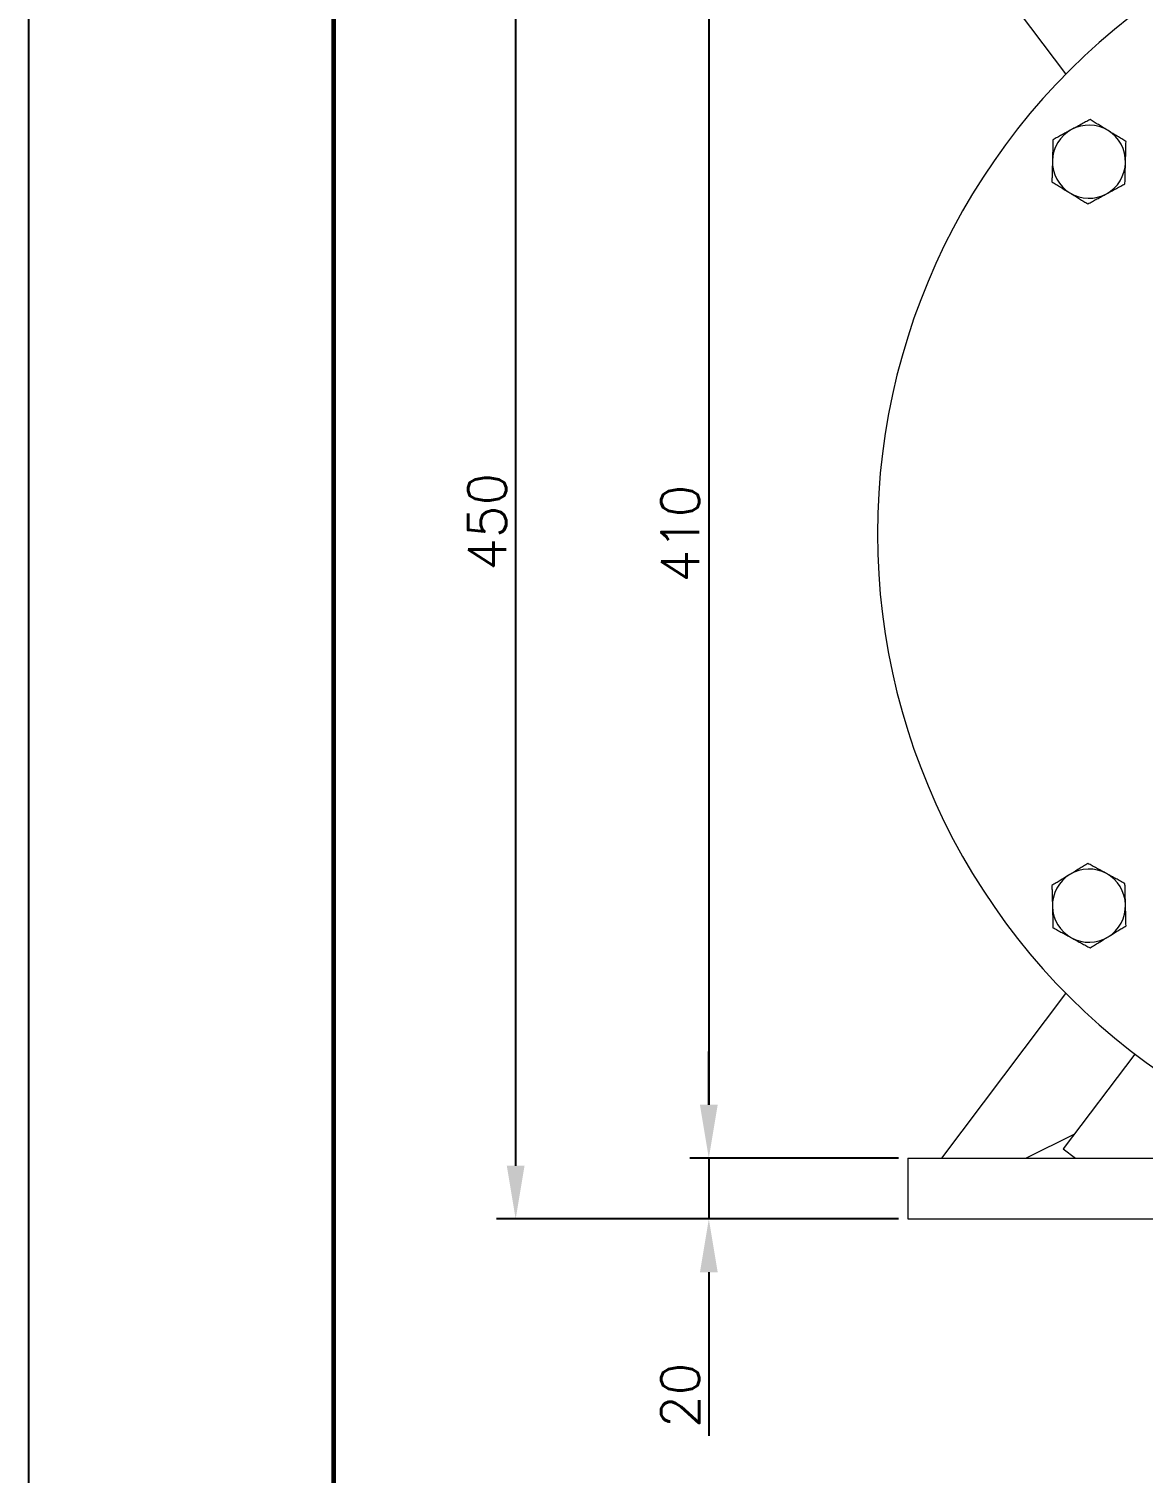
# Model space of a CAD drawing. Header units: millimetres. Extents: x -9396 to 24219, y -4763 to 12641.
# Drawn here: x -274.1 to 91.8, y -342.3 to 131.8 of the extents above; entities that cross this region are included whole.
import ezdxf

# ---------------------------------------------------------------- set-up
doc = ezdxf.new("R2010")
doc.units = ezdxf.units.MM
doc.header["$LTSCALE"] = 1000
doc.header["$MEASUREMENT"] = 0
doc.header["$PDMODE"] = 1
doc.header["$PDSIZE"] = -1
doc.linetypes.add('SLD-Solid', pattern=[0])
doc.layers.add('dim', color=1, linetype='Continuous')
doc.layers.add('Frame-title', color=6, linetype='Continuous')
doc.styles.get("Standard").update_dxf_attribs({"font": 'romans.shx'})
doc.dimstyles.new('ISO-25', dxfattribs={"dimtxt": 2.5, "dimasz": 2.5, "dimexe": 1.25, "dimexo": 0.625, "dimtad": 1, "dimtxsty": 'Standard', "dimcen": 2.5, "dimadec": 0, "dimazin": 0, "dimtfac": 1, "dimtmove": 0, "dimatfit": 3, "dimfxl": 0, "dimarcsym": 0})

# ---------------------------------------------------------------- blocks, each defined once
blk = doc.blocks.new('*D30')
at = {"linetype": 'SLD-Solid', "lineweight": -2}
for p, q in [((11.47908422504725, 191.0865752458392), (-120.4645163603699, 191.0865752458392)), ((-114.2145163603699, 173.5865752458392), (-114.21451636037, -241.3272477213221)), ((11.47908422504725, -258.8272477213221), (-120.46451636037, -258.8272477213221))]:
    blk.add_line(p, q, dxfattribs=at)
at = {"linetype": 'SLD-Solid'}
for points in [[(-117.1311830270366, 173.5865752458392), (-111.2978496937033, 173.5865752458392), (-114.2145163603699, 191.0865752458392)], [(-117.1311830270367, -241.3272477213221), (-111.2978496937034, -241.3272477213221), (-114.21451636037, -258.8272477213221)]]:
    blk.add_solid(points, dxfattribs=at)
at = {"layer": 'Defpoints', "color": 0, "linetype": 'SLD-Solid'}
for p in [(14.60408422504725, 191.0865752458392), (-114.21451636037, -258.8272477213221), (14.60408422504725, -258.8272477213221)]:
    blk.add_point(p, dxfattribs=at)
at = {"color": 7, "linetype": 'SLD-Solid', "lineweight": 0, "insert": (-129.83951636037, -29.96463374092332), "char_height": 12.5, "attachment_point": 2, "rotation": 90}
blk.add_mtext('450', dxfattribs=at)
blk = doc.blocks.new('_DotSmall')
at = {"layer": 'dim', "color": 0, "const_width": 0.5}
blk.add_lwpolyline([(-0.0625, 0, 1), (0.0625, 0, 1)], format="xyb", close=True, dxfattribs=at)
blk = doc.blocks.new('*D31')
at = {"linetype": 'SLD-Solid', "lineweight": -2}
for p, q in [((-50.78874263563566, -221.3310778116704), (-50.78874263563565, -203.8310778116704)), ((11.47908422504725, -238.8310778116704), (-57.03874263563565, -238.8310778116704)), ((-50.78874263563566, -238.8310778116704), (-50.78874263563566, -258.8272477213221)), ((11.47908422504725, -258.8272477213221), (-57.03874263563566, -258.8272477213221)), ((-50.78874263563567, -276.3272477213221), (-50.78874263563568, -329.9641524832269))]:
    blk.add_line(p, q, dxfattribs=at)
at = {"linetype": 'SLD-Solid'}
for points in [[(-53.70540930230232, -221.3310778116704), (-47.87207596896899, -221.3310778116704), (-50.78874263563566, -238.8310778116704)], [(-53.70540930230234, -276.3272477213221), (-47.87207596896901, -276.3272477213221), (-50.78874263563566, -258.8272477213221)]]:
    blk.add_solid(points, dxfattribs=at)
at = {"layer": 'Defpoints', "color": 0, "linetype": 'SLD-Solid'}
for p in [(14.60408422504725, -238.8310778116704), (-50.78874263563566, -258.8272477213221), (14.60408422504725, -258.8272477213221)]:
    blk.add_point(p, dxfattribs=at)
at = {"color": 7, "linetype": 'SLD-Solid', "lineweight": 0, "insert": (-66.41374263563563, -316.7201048641792), "char_height": 12.5, "attachment_point": 2, "rotation": 90}
blk.add_mtext('20', dxfattribs=at)
blk = doc.blocks.new('*D38')
at = {"linetype": 'SLD-Solid', "lineweight": -2}
for p, q in [((11.47908422504725, 171.0904053361876), (-57.03874263563557, 171.0904053361876)), ((-50.78874263563558, 153.5904053361876), (-50.78874263563566, -221.3310778116704)), ((11.47908422504725, -238.8310778116704), (-57.03874263563566, -238.8310778116704))]:
    blk.add_line(p, q, dxfattribs=at)
at = {"linetype": 'SLD-Solid'}
for points in [[(-53.70540930230224, 153.5904053361876), (-47.87207596896891, 153.5904053361876), (-50.78874263563558, 171.0904053361876)], [(-53.70540930230233, -221.3310778116704), (-47.872075968969, -221.3310778116704), (-50.78874263563566, -238.8310778116704)]]:
    blk.add_solid(points, dxfattribs=at)
at = {"layer": 'Defpoints', "color": 0, "linetype": 'SLD-Solid'}
for p in [(14.60408422504725, 171.0904053361876), (-50.78874263563566, -238.8310778116704), (14.60408422504725, -238.8310778116704)]:
    blk.add_point(p, dxfattribs=at)
at = {"color": 7, "linetype": 'SLD-Solid', "lineweight": 0, "insert": (-66.41374263563561, -33.87033623774138), "char_height": 12.5, "attachment_point": 2, "rotation": 90}
blk.add_mtext('410', dxfattribs=at)

msp = doc.modelspace()

# ---------------------------------------------------------------- linework, layer by layer
at = {"color": 7, "linetype": 'SLD-Solid', "lineweight": 15}
for p, q in [((66.49761762396054, 117.052580789878), (25.77719607834507, 171.0904053361876)), ((25.77719607834507, -238.8310778116703), (66.49761762396054, -184.7932532653608)), ((89.06577140727853, -204.6839595395495), (65.60113863789252, -235.8225789473881)), ((53.33598717915714, -238.8310778116704), (69.35106986254749, -230.8462521342771)), ((65.60113863789252, -235.8225789473881), (69.59355147658914, -238.8310778116703)), ((14.60408422504725, -238.8310778116704), (14.60408422504725, -258.8272477213221)), ((14.60408422504725, -238.8310778116704), (219.5648257989762, -238.8310778116704)), ((14.60408422504725, -258.8272477213221), (219.5648257989762, -258.8272477213221))]:
    msp.add_line(p, q, dxfattribs=at)
for centre, radius, start, end in [((219.5648257989762, -33.87033623774141), 214.9588265287548, 124.3525197704598, 235.6474802295411), ((74.04425479093612, 88.23592122381092), 11.99770194579052, 58.51137941702866, 118.5113794170214), ((74.04425479093612, 88.23592122381092), 11.99770194579173, 118.5113794170214, 178.5113794170292), ((74.04425479093612, 88.23592122381092), 11.99770194579153, 358.5113794170266, 58.51137941702866), ((74.04425479093612, 88.23592122381092), 11.99770194579173, 178.5113794170292, 238.5113794170296), ((74.04425479093612, 88.23592122381092), 11.99770194579153, 298.5113794170242, 358.5113794170266), ((74.04425479093612, 88.23592122381092), 11.99770194579164, 238.5113794170296, 298.5113794170242), ((74.04425479093612, -155.9765936992937), 11.99770194579173, 121.4886205829694, 181.4886205829708), ((74.04425479093612, -155.9765936992937), 11.99770194579173, 61.48862058297584, 121.4886205829694), ((74.04425479093612, -155.9765936992937), 11.99770194579168, 1.4886205829734, 61.48862058297584), ((74.04425479093612, -155.9765936992937), 11.99770194579173, 181.4886205829708, 241.4886205829731), ((74.04425479093612, -155.9765936992937), 11.99770194579153, 301.4886205829665, 1.4886205829734), ((74.04425479093612, -155.9765936992937), 11.99770194579061, 241.4886205829731, 301.4886205829665)]:
    msp.add_arc(centre, radius, start, end, dxfattribs=at)
for points, knots in [([(74.40415322986433, 102.084998536774), (73.91282809973251, 101.8181043950801), (72.92853788510399, 101.2834252673501), (71.41791010516255, 100.4628327919838), (69.87854182499461, 99.6266281065557), (68.83885756548312, 99.06185821986242), (68.3173522341342, 98.77856980397905)], [0, 0, 0, 0, 0.2472686137512764, 0.4953625653849248, 0.7468740051198469, 1, 1, 1, 1]), ([(80.31100500613138, 98.46688861308417), (80.1709630695857, 98.55266816868175), (79.57169436536628, 98.91973680825754), (78.5115273126089, 99.5691184212817), (77.13453861335125, 100.412562046801), (75.76168186033141, 101.2534747410834), (74.85716410583944, 101.8075168582106), (74.40415322986433, 102.084998536774)], [0, 0, 0, 0, 0.07006414603729413, 0.2998191187846246, 0.530835685784299, 0.7650277886712261, 0.9999999999999999, 0.9999999999999999, 0.9999999999999999, 0.9999999999999999]), ([(62.23055123840112, 95.47214107118543), (62.20805694292221, 94.60654899438441), (62.1742217258498, 93.30455241297523), (62.1280601454053, 91.52823101973581), (62.09064386902708, 90.0884334316329), (62.06473820884804, 89.0915702840166), (62.05060201893627, 88.54760241470467)], [0, 0, 0, 0, 0.3820471930079554, 0.5746634616525083, 0.7679025340051923, 1, 1, 1, 1]), ([(68.3173522341342, 98.77856980397905), (68.17304399158758, 98.70017970713366), (67.55551887267205, 98.36473210537292), (66.46305437266363, 97.77129131194101), (65.04411641667537, 97.00050593042079), (63.62943628455292, 96.23203345368961), (62.69736285910903, 95.72571915868866), (62.23055123840112, 95.47214107118543)], [0, 0, 0, 0, 0.07006414603778137, 0.2998191187850011, 0.5308356857845247, 0.765027788671299, 1, 1, 1, 1]), ([(86.21785678239922, 94.84877868939725), (85.741057110506, 95.14083166276328), (84.78586629570526, 95.72591242946555), (83.31989847591217, 96.62385822487295), (81.82603983548432, 97.53888791856502), (80.81709263655921, 98.156895955869), (80.31100500613138, 98.46688861308417)], [0, 0, 0, 0, 0.2472686137512851, 0.495362565384916, 0.7468740051198269, 0.9999999999999999, 0.9999999999999999, 0.9999999999999999, 0.9999999999999999]), ([(86.03790756293569, 87.92424003291649), (86.05204377125449, 88.46820861058063), (86.07778904666935, 89.45890006992158), (86.11496440410673, 90.88942697302946), (86.16113305990706, 92.66602062962261), (86.19512563362844, 93.97407237592597), (86.21785678239922, 94.84877868939725)], [0, 0, 0, 0, 0.2320981068168155, 0.4227038501747149, 0.6139567196618841, 1, 1, 1, 1]), ([(62.05060201893627, 88.54760241470467), (62.03870702101625, 88.08987676763627), (62.01486708606552, 87.17250379079678), (61.97910082475397, 85.79619963240998), (61.9434054442824, 84.42262300523748), (61.90714277124198, 83.02721666781531), (61.88305783805396, 82.10041603261584), (61.87065279947376, 81.62306375822413)], [0, 0, 0, 0, 0.1953071050434788, 0.3914341735032285, 0.5897704498231372, 0.788709673512941, 1, 1, 1, 1]), ([(85.8579583434701, 80.99970137643572), (85.87036334686894, 81.4770522970075), (85.89425188194309, 82.39629543157639), (85.93017951781133, 83.77880936604788), (85.96565041743571, 85.1437478545854), (86.00161456330841, 86.52766671283166), (86.02579314757685, 87.45807108980739), (86.03790756293569, 87.92424003291649)], [0, 0, 0, 0, 0.2112904677153185, 0.4068858013609778, 0.6030078160702114, 0.8010914056458641, 1, 1, 1, 1]), ([(61.87065279947376, 81.62306375822413), (62.34745247136726, 81.33101078485856), (63.3026432861684, 80.74593001815765), (64.76861110596104, 79.8479842227498), (66.26246974638912, 78.93295452905795), (67.27141694531326, 78.31494649175215), (67.77750457574047, 78.00495383453654)], [0, 0, 0, 0, 0.2472686137512672, 0.4953625653849054, 0.7468740051198398, 1, 1, 1, 1]), ([(79.77115734773906, 77.6932726436421), (79.91546559028535, 77.77166274048705), (80.53299070920104, 78.10711034224573), (81.62545520920702, 78.70055113568151), (83.04439316519586, 79.47133651720083), (84.45907329731813, 80.23980899393223), (85.39114672276213, 80.7461232889325), (85.8579583434701, 80.99970137643572)], [0, 0, 0, 0, 0.0700641460375678, 0.2998191187848356, 0.5308356857844296, 0.7650277886712722, 1, 1, 1, 1]), ([(67.77750457574047, 78.00495383453654), (67.91754651228683, 77.91917427893873), (68.51681521650698, 77.55210563936294), (69.57698226926584, 76.90272402634082), (70.95397096852213, 76.05928040082131), (72.32682772154152, 75.21836770653954), (73.23134547603291, 74.66432558941324), (73.68435635200774, 74.38684391084985)], [0, 0, 0, 0, 0.07006414603761314, 0.2998191187848803, 0.5308356857844689, 0.7650277886712973, 1, 1, 1, 1]), ([(73.6843563520078, 74.38684391084985), (74.17568148213991, 74.65373805254285), (75.15997169676928, 75.18841718027147), (76.6705994767101, 76.00900965563847), (78.20996775687797, 76.8452143410666), (79.2496520163898, 77.4099842277592), (79.77115734773906, 77.6932726436421)], [0, 0, 0, 0, 0.2472686137512513, 0.4953625653849231, 0.7468740051198185, 1, 1, 1, 1]), ([(73.6843563520078, -142.1275163863327), (73.2075566801143, -142.419569359698), (72.2523658653131, -143.0046501263988), (70.78639804552074, -143.9025959218069), (69.29253940509261, -144.8176256154987), (68.28359220616807, -145.4356336528035), (67.77750457574052, -145.7456263100191)], [0, 0, 0, 0, 0.2472686137512496, 0.4953625653849219, 0.7468740051198185, 1, 1, 1, 1]), ([(79.77115734773918, -145.4339451191249), (79.62684910519295, -145.3555550222798), (79.0093239862772, -145.0201074205211), (77.91685948627031, -144.4266666270871), (76.4979215302817, -143.6558812455676), (75.08324139815971, -142.8874087688361), (74.15116797271571, -142.3810944738358), (73.6843563520078, -142.1275163863327)], [0, 0, 0, 0, 0.0700641460376127, 0.2998191187848792, 0.5308356857844667, 0.7650277886712963, 0.9999999999999999, 0.9999999999999999, 0.9999999999999999, 0.9999999999999999]), ([(67.77750457574052, -145.7456263100191), (67.63746263919427, -145.8314058656167), (67.03819393497406, -146.1984745051923), (65.97802688221634, -146.8478561182161), (64.60103818295977, -147.6912997437354), (63.22818142994015, -148.532212438017), (62.32366367544859, -149.0862545551436), (61.87065279947376, -149.3637362337068)], [0, 0, 0, 0, 0.07006414603756676, 0.2998191187848354, 0.5308356857844285, 0.765027788671273, 1, 1, 1, 1]), ([(85.8579583434701, -148.7403738519184), (85.36663321333793, -148.4734797102253), (84.38234299870885, -147.9388005824966), (82.87171521876763, -147.1182081071298), (81.3323469385997, -146.2820034217018), (80.29266267908827, -145.7172335350084), (79.77115734773918, -145.4339451191249)], [0, 0, 0, 0, 0.2472686137512677, 0.4953625653849064, 0.7468740051198379, 1, 1, 1, 1]), ([(61.87065279947376, -149.3637362337068), (61.88305780287209, -149.8410871542785), (61.90694633794504, -150.7603302888474), (61.94287397381345, -152.1428442233191), (61.97834487343766, -153.5077827118564), (62.01430901931064, -154.8917015701028), (62.03848760357818, -155.8221059470786), (62.05060201893627, -156.2882748901876)], [0, 0, 0, 0, 0.2112904677153195, 0.406885801360978, 0.6030078160702117, 0.8010914056458649, 1, 1, 1, 1]), ([(86.03790756293569, -155.6649125083993), (86.02601256501504, -155.2071868613306), (86.00217263006277, -154.2898138844914), (85.96640636875179, -152.9135097261044), (85.93071098828023, -151.5399330989317), (85.89444831524003, -150.1445267615096), (85.87036338205093, -149.2177261263104), (85.8579583434701, -148.7403738519184)], [0, 0, 0, 0, 0.1953071050434805, 0.3914341735032295, 0.5897704498231378, 0.7887096735129415, 1, 1, 1, 1]), ([(62.05060201893627, -156.2882748901876), (62.06473822725616, -156.8322434678518), (62.09048350267295, -157.8229349271927), (62.12765886010857, -159.2534618303006), (62.17382751590924, -161.0300554868938), (62.20782008963033, -162.3381072331971), (62.23055123840112, -163.2128135466686)], [0, 0, 0, 0, 0.2320981068168174, 0.4227038501747138, 0.613956719661885, 1, 1, 1, 1]), ([(86.21785678239922, -162.5894511648797), (86.19536248692003, -161.7238590880789), (86.16152726984728, -160.4218625066696), (86.11536568940323, -158.6455411134302), (86.07794941302416, -157.2057435253272), (86.05204375284666, -156.2088803777109), (86.03790756293569, -155.6649125083993)], [0, 0, 0, 0, 0.382047193007957, 0.5746634616525096, 0.7679025340051928, 0.9999999999999999, 0.9999999999999999, 0.9999999999999999, 0.9999999999999999]), ([(62.23055123840095, -163.2128135466686), (62.72187636853295, -163.4797076883621), (63.7061665831618, -164.0143868160919), (65.2167943631033, -164.8349792914582), (66.75616264327101, -165.6711839768871), (67.79584690278352, -166.2359538635786), (68.31735223413307, -166.5192422794613)], [0, 0, 0, 0, 0.2472686137512848, 0.4953625653849156, 0.7468740051198287, 0.9999999999999999, 0.9999999999999999, 0.9999999999999999, 0.9999999999999999]), ([(80.31100500613047, -166.2075610885678), (80.4510469426769, -166.1217815329695), (81.0503156468967, -165.7547128933924), (82.11048269965721, -165.1053312803717), (83.48747139891321, -164.2618876548514), (84.86032815193306, -163.4209749605701), (85.76484590642434, -162.8669328434432), (86.21785678239922, -162.5894511648797)], [0, 0, 0, 0, 0.0700641460377827, 0.2998191187850015, 0.5308356857845261, 0.7650277886712993, 0.9999999999999999, 0.9999999999999999, 0.9999999999999999, 0.9999999999999999]), ([(68.31735223413307, -166.5192422794613), (68.4616604766785, -166.5976323763063), (69.0791855955938, -166.9330799780648), (70.1716500955992, -167.5265207715011), (71.59058805158901, -168.2973061530203), (73.00526818371151, -169.0657786297528), (73.93734160915608, -169.5720929247534), (74.40415322986433, -169.8256710122566)], [0, 0, 0, 0, 0.07006414603729663, 0.2998191187846226, 0.5308356857842963, 0.7650277886712253, 0.9999999999999999, 0.9999999999999999, 0.9999999999999999, 0.9999999999999999]), ([(74.40415322986433, -169.8256710122566), (74.8809529017575, -169.5336180388904), (75.83614371655784, -168.9485372721884), (77.30211153635105, -168.0505914767808), (78.79597017677884, -167.135561783089), (79.8049173757031, -166.5175537457835), (80.31100500613047, -166.2075610885678)], [0, 0, 0, 0, 0.2472686137512749, 0.4953625653849287, 0.7468740051198497, 1, 1, 1, 1])]:
    msp.add_open_spline(points, degree=3, knots=knots, dxfattribs=at)
at = {"layer": 'Frame-title', "color": 179}
msp.add_line((-274.0597969321125, -1075.151907181063), (-274.0597969321125, 409.5637086105694), dxfattribs=at)
at = {"layer": 'Frame-title', "lineweight": 60}
msp.add_line((-174.0789473838543, 359.5732838364406), (-174.0789473838543, -1025.161482406934), dxfattribs=at)

# ---------------------------------------------------------------- dimensions: what is measured, and where the dimension line sits
at = {"color": 7, "linetype": 'SLD-Solid', "lineweight": 0}
for base, p1, p2, angle, picture, middle in [((-114.21451636037, -258.8272477213221), (14.60408422504725, 191.0865752458392), (14.60408422504725, -258.8272477213221), 90, '*D30', (-114.21451636037, -29.96463374092332)), ((-50.78874263563566, -238.8310778116704), (14.60408422504725, 171.0904053361876), (14.60408422504725, -238.8310778116704), 270, '*D38', (-50.78874263563561, -33.87033623774138)), ((-50.78874263563566, -258.8272477213221), (14.60408422504725, -238.8310778116704), (14.60408422504725, -258.8272477213221), 90, '*D31', (-50.78874263563563, -316.7201048641792))]:
    dim = msp.add_linear_dim(base=base, p1=p1, p2=p2, angle=angle, dimstyle='ISO-25', override={"dimscale": 5, "dimasz": 3.5, "dimdec": 0, "dimdsep": 46, "dimclrd": 256, "dimclre": 256, "dimclrt": 7, "dimadec": 2, "dimldrblk": 'DotSmall'}, dxfattribs=at)
    dim.commit()
    dim.dimension.update_dxf_attribs({"geometry": picture, "text_midpoint": middle, "dimtype": 160})

doc.saveas('drawing.dxf')
